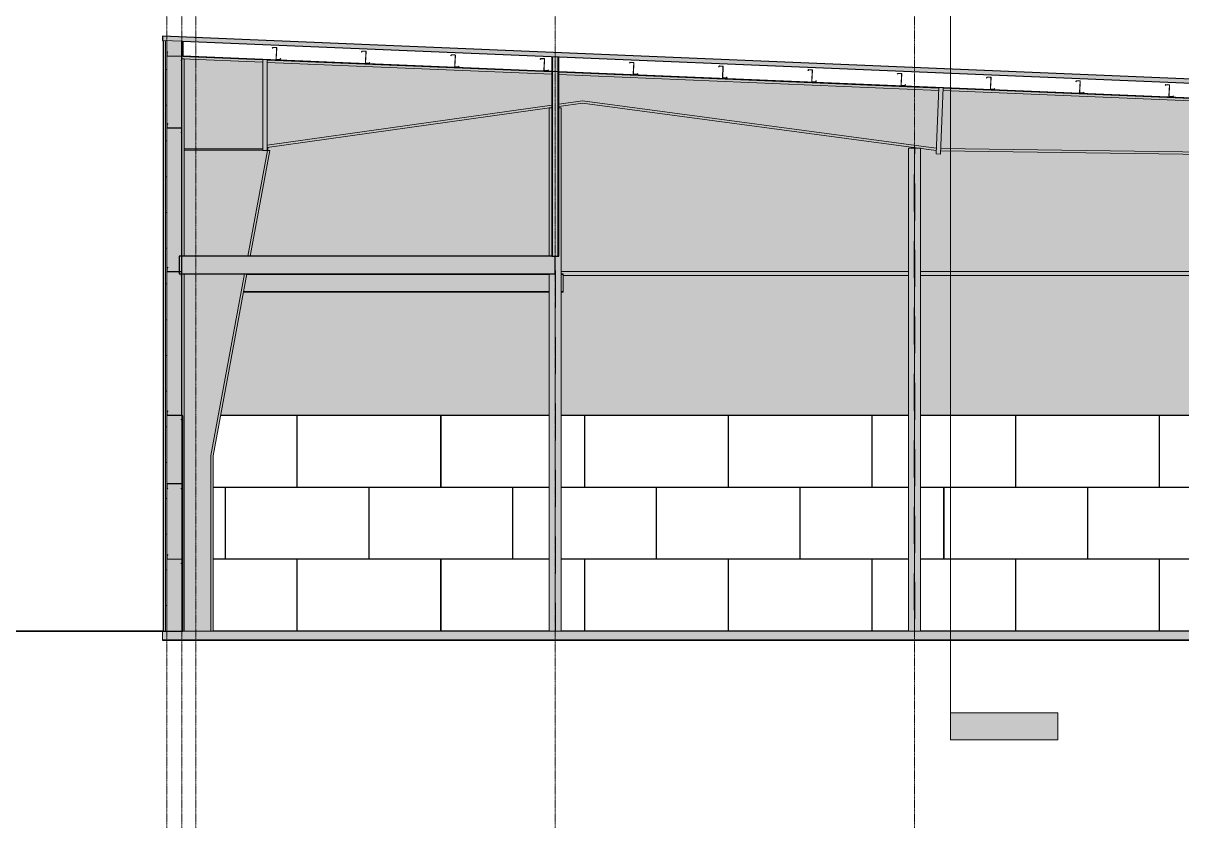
# Model space of a CAD drawing. Header units: inches. Extents: x -23034 to -8288, y -132 to 853.
# Drawn here: x -13632 to -12854, y -132 to 408 of the extents above; entities that cross this region are included whole.
import ezdxf

# ---------------------------------------------------------------- set-up
doc = ezdxf.new("R2010")
doc.units = ezdxf.units.IN
doc.header["$MEASUREMENT"] = 0
doc.linetypes.add('Grid Line 1_2_', pattern=[0.875, 0.5, -0.125, 0.125, -0.125])
doc.linetypes.add('Hidden 1_8_', pattern=[0.1875, 0.125, -0.0625])
for name, color, linetype, lineweight in [('A-CLNG', 13, 'Continuous', 9), ('A-FLOR', 192, 'Continuous', 9), ('A-ROOF', 132, 'Continuous', 9), ('A-WALL', 113, 'Continuous', 9), ('A-WALL-PATT', 111, 'Continuous', 25), ('C-BLDG-PADS', 91, 'Continuous', 9), ('C-TOPO', 7, 'Continuous', 9), ('G-ANNO-SYMB', 111, 'Continuous', 9), ('I-WALL', 2, 'Continuous', 9), ('L-SITE-WALL', 31, 'Continuous', 9), ('S-BEAM', 12, 'Continuous', 9), ('S-COLS', 52, 'Continuous', 9), ('S-GRID', 1, 'Continuous', 9)]:
    doc.layers.add(name, color=color, linetype=linetype, lineweight=lineweight)
pattern_1 = [(45, (22063.858, 65.275), (-19.007, 19.007), []), (45, (22063.858, 94.075), (-19.007, 19.007), [])]
pattern_2 = [(0, (22063.858, 65.275), (0, 24), []), (90, (22063.858, 65.275), (-24, 1e-15), [])]

# ---------------------------------------------------------------- blocks, each defined once
blk = doc.blocks.new('Girt_C - 10_D-1076073-Section 5')
at = {"layer": 'S-BEAM'}
h = blk.add_hatch(color=256, dxfattribs=at)
h.paths.add_polyline_path([(21124.88, 95.63), (21124.95, 95.71), (21124.41, 96.16), (21124.41, 98.98), (21124.3, 98.98), (21124.3, 96.11)], flags=0)
h.paths.add_polyline_path([(21133.73, 95.63), (21134.3, 96.11), (21134.3, 98.98), (21134.19, 98.98), (21134.19, 96.16), (21133.66, 95.71)], flags=0)
h.paths.add_polyline_path([(21124.49, 99.05), (21134.12, 99.05), (21134.12, 99.16), (21124.49, 99.16)], flags=0)
at = {"layer": 'S-BEAM', "lineweight": 15}
for p, q in [((21124.3, 98.98), (21124.3, 96.11)), ((21124.3, 96.11), (21124.88, 95.63)), ((21124.41, 96.16), (21124.41, 98.98)), ((21124.95, 95.71), (21124.41, 96.16)), ((21134.12, 99.16), (21124.49, 99.16)), ((21124.49, 99.05), (21134.12, 99.05)), ((21124.88, 95.63), (21124.95, 95.71)), ((21134.19, 96.16), (21133.66, 95.71)), ((21133.66, 95.71), (21133.73, 95.63)), ((21133.73, 95.63), (21134.3, 96.11)), ((21134.19, 98.98), (21134.19, 96.16)), ((21134.3, 96.11), (21134.3, 98.98))]:
    blk.add_line(p, q, dxfattribs=at)
for centre, radius, start, end in [((21124.49, 98.98), 0.187, 90, 180), ((21124.49, 98.98), 0.0782, 90, 176.95764), ((21134.12, 98.98), 0.188, 0, 90), ((21134.12, 98.98), 0.0782, 2.12272, 90)]:
    blk.add_arc(centre, radius, start, end, dxfattribs=at)
blk = doc.blocks.new('Girt_Z - 10_D-1057170-Section 5')
at = {"layer": 'S-BEAM'}
h = blk.add_hatch(dxfattribs=at)
h.set_pattern_fill('FP_17', color=256, style=0, pattern_type=2)
h.set_pattern_definition(pattern_1)
h.paths.add_polyline_path([(21133.73, 45.52), (21134.3, 46), (21134.3, 48.37), (21134.19, 48.37), (21134.19, 46.05), (21133.66, 45.6)], flags=0)
h.paths.add_polyline_path([(21134.12, 48.45), (21134.12, 48.55), (21124.49, 48.55), (21124.49, 48.45)], flags=0)
h.paths.add_polyline_path([(21124.41, 48.63), (21124.41, 50.95), (21124.95, 51.4), (21124.88, 51.48), (21124.3, 51), (21124.3, 48.63)], flags=0)
at = {"layer": 'S-BEAM', "lineweight": 15}
for p, q in [((21124.88, 51.48), (21124.3, 51)), ((21124.3, 51), (21124.3, 48.63)), ((21124.41, 50.95), (21124.95, 51.4)), ((21124.41, 48.63), (21124.41, 50.95)), ((21134.12, 48.55), (21124.49, 48.55)), ((21124.49, 48.45), (21134.12, 48.45)), ((21124.95, 51.4), (21124.88, 51.48)), ((21134.19, 48.37), (21134.19, 46.05)), ((21134.3, 46), (21134.3, 48.37)), ((21134.19, 46.05), (21133.66, 45.6)), ((21133.66, 45.6), (21133.73, 45.52)), ((21133.73, 45.52), (21134.3, 46))]:
    blk.add_line(p, q, dxfattribs=at)
for centre, radius, start, end in [((21124.49, 48.63), 0.188, 180, 270), ((21124.49, 48.63), 0.0782, 183.04236, 270), ((21134.12, 48.37), 0.188, 0, 90), ((21134.12, 48.37), 0.0782, 2.12272, 90)]:
    blk.add_arc(centre, radius, start, end, dxfattribs=at)
blk = doc.blocks.new('Girt_Z - 10_D-1076032-Section 5')
at = {"layer": 'S-BEAM'}
h = blk.add_hatch(dxfattribs=at)
h.set_pattern_fill('FP_17', color=256, style=0, pattern_type=2)
h.set_pattern_definition(pattern_1)
h.paths.add_polyline_path([(21133.73, 142.02), (21134.3, 142.5), (21134.3, 144.87), (21134.19, 144.87), (21134.19, 142.55), (21133.66, 142.1)], flags=0)
h.paths.add_polyline_path([(21124.49, 144.95), (21134.12, 144.95), (21134.12, 145.05), (21124.49, 145.05)], flags=0)
h.paths.add_polyline_path([(21124.41, 145.13), (21124.41, 147.45), (21124.95, 147.9), (21124.88, 147.98), (21124.3, 147.5), (21124.3, 145.13)], flags=0)
at = {"layer": 'S-BEAM', "lineweight": 15}
for p, q in [((21124.88, 147.98), (21124.3, 147.5)), ((21124.41, 147.45), (21124.95, 147.9)), ((21124.95, 147.9), (21124.88, 147.98)), ((21124.3, 147.5), (21124.3, 145.13)), ((21124.41, 145.13), (21124.41, 147.45)), ((21134.12, 145.05), (21124.49, 145.05)), ((21124.49, 144.95), (21134.12, 144.95)), ((21134.19, 142.55), (21133.66, 142.1)), ((21133.66, 142.1), (21133.73, 142.02)), ((21133.73, 142.02), (21134.3, 142.5)), ((21134.19, 144.87), (21134.19, 142.55)), ((21134.3, 142.5), (21134.3, 144.87))]:
    blk.add_line(p, q, dxfattribs=at)
for centre, radius, start, end in [((21124.49, 145.13), 0.188, 180, 270), ((21124.49, 145.13), 0.0782, 183.04236, 270), ((21134.12, 144.87), 0.188, 0, 90), ((21134.12, 144.87), 0.0782, 2.12272, 90)]:
    blk.add_arc(centre, radius, start, end, dxfattribs=at)
blk = doc.blocks.new('Girt_Z - 10_D-V96-Section 5')
at = {"layer": 'S-BEAM', "lineweight": 15}
for p, q in [((21124.88, 244.48), (21124.3, 244)), ((21124.3, 244), (21124.3, 241.63)), ((21124.41, 243.95), (21124.95, 244.4)), ((21124.41, 241.63), (21124.41, 243.95)), ((21134.12, 241.55), (21124.49, 241.55)), ((21124.49, 241.45), (21134.12, 241.45)), ((21124.95, 244.4), (21124.88, 244.48)), ((21134.19, 241.37), (21134.19, 239.05)), ((21134.3, 239), (21134.3, 241.37)), ((21134.19, 239.05), (21133.66, 238.6)), ((21133.66, 238.6), (21133.73, 238.52)), ((21133.73, 238.52), (21134.3, 239))]:
    blk.add_line(p, q, dxfattribs=at)
for centre, radius, start, end in [((21124.49, 241.63), 0.188, 180, 270), ((21124.49, 241.63), 0.0782, 183.04236, 270), ((21134.12, 241.37), 0.187, 360, 90), ((21134.12, 241.37), 0.0782, 2.12272, 90)]:
    blk.add_arc(centre, radius, start, end, dxfattribs=at)
blk = doc.blocks.new('Girt_Z - 10_D-V97-Section 5')
at = {"layer": 'S-BEAM'}
h = blk.add_hatch(dxfattribs=at)
h.set_pattern_fill('FP_17', color=256, style=0, pattern_type=2)
h.set_pattern_definition(pattern_1)
h.paths.add_polyline_path([(21133.73, 335.02), (21134.3, 335.5), (21134.3, 337.87), (21134.19, 337.87), (21134.19, 335.55), (21133.66, 335.1)], flags=0)
h.paths.add_polyline_path([(21124.49, 337.95), (21134.12, 337.95), (21134.12, 338.05), (21124.49, 338.05)], flags=0)
h.paths.add_polyline_path([(21124.41, 338.13), (21124.41, 340.45), (21124.95, 340.9), (21124.88, 340.98), (21124.3, 340.5), (21124.3, 338.13)], flags=0)
at = {"layer": 'S-BEAM', "lineweight": 15}
for p, q in [((21124.88, 340.98), (21124.3, 340.5)), ((21124.3, 340.5), (21124.3, 338.13)), ((21124.41, 340.45), (21124.95, 340.9)), ((21124.41, 338.13), (21124.41, 340.45)), ((21134.12, 338.05), (21124.49, 338.05)), ((21124.49, 337.95), (21134.12, 337.95)), ((21124.95, 340.9), (21124.88, 340.98)), ((21134.19, 335.55), (21133.66, 335.1)), ((21133.66, 335.1), (21133.73, 335.02)), ((21133.73, 335.02), (21134.3, 335.5)), ((21134.19, 337.87), (21134.19, 335.55)), ((21134.3, 335.5), (21134.3, 337.87))]:
    blk.add_line(p, q, dxfattribs=at)
for centre, radius, start, end in [((21124.49, 338.13), 0.188, 180, 270), ((21124.49, 338.13), 0.0782, 183.04236, 270), ((21134.12, 337.87), 0.187, 360, 90), ((21134.12, 337.87), 0.0782, 2.12272, 90)]:
    blk.add_arc(centre, radius, start, end, dxfattribs=at)
blk = doc.blocks.new('Girt_Z - 10_D-1074189-Section 5')
at = {"layer": 'S-BEAM'}
h = blk.add_hatch(dxfattribs=at)
h.set_pattern_fill('FP_17', color=256, style=0, pattern_type=2)
h.set_pattern_definition(pattern_1)
h.paths.add_polyline_path([(21133.73, 383.27), (21134.3, 383.75), (21134.3, 386.12), (21134.19, 386.12), (21134.19, 383.8), (21133.66, 383.35)], flags=0)
h.paths.add_polyline_path([(21124.49, 386.2), (21134.12, 386.2), (21134.12, 386.3), (21124.49, 386.3)], flags=0)
h.paths.add_polyline_path([(21124.41, 386.38), (21124.41, 388.7), (21124.95, 389.15), (21124.88, 389.23), (21124.3, 388.75), (21124.3, 386.38)], flags=0)
at = {"layer": 'S-BEAM', "lineweight": 15}
for p, q in [((21124.88, 389.23), (21124.3, 388.75)), ((21124.41, 388.7), (21124.95, 389.15)), ((21124.95, 389.15), (21124.88, 389.23)), ((21124.3, 388.75), (21124.3, 386.38)), ((21124.41, 386.38), (21124.41, 388.7)), ((21134.12, 386.3), (21124.49, 386.3)), ((21124.49, 386.2), (21134.12, 386.2)), ((21134.19, 383.8), (21133.66, 383.35)), ((21133.66, 383.35), (21133.73, 383.27)), ((21133.73, 383.27), (21134.3, 383.75)), ((21134.19, 386.12), (21134.19, 383.8)), ((21134.3, 383.75), (21134.3, 386.12))]:
    blk.add_line(p, q, dxfattribs=at)
for centre, radius, start, end in [((21124.49, 386.38), 0.188, 180, 270), ((21124.49, 386.38), 0.0782, 183.04236, 270), ((21134.12, 386.12), 0.188, 0, 90), ((21134.12, 386.12), 0.0782, 2.12272, 90)]:
    blk.add_arc(centre, radius, start, end, dxfattribs=at)
blk = doc.blocks.new('Girt_Z - 10_D-V104-Section 5')
at = {"layer": 'S-BEAM'}
for p, q in [((21381.05, 145.05), (21160.34, 145.05)), ((21622.3, 145.05), (21389.05, 145.05)), ((21863.55, 145.05), (21630.3, 145.05))]:
    blk.add_line(p, q, dxfattribs=at)
blk = doc.blocks.new('Girt_Z - 10_D-1078092-Section 5')
at = {"layer": 'S-BEAM'}
h = blk.add_hatch(color=256, dxfattribs=at)
h.paths.add_polyline_path([(21871.88, 239), (22104.8, 239), (22104.8, 241.37), (21871.55, 241.37), (21871.55, 239)], flags=0)
h.paths.add_polyline_path([(22360.13, 239), (22364.05, 239), (22364.05, 241.37), (22359.66, 241.37), (22359.72, 239)], flags=0)
h.paths.add_polyline_path([(21390.44, 239), (21622.3, 239), (21622.3, 241.37), (21389.05, 241.37), (21389.05, 240), (21390.44, 240), (21390.44, 239.11)], flags=0)
h.paths.add_polyline_path([(21630.3, 239), (21863.55, 239), (21863.55, 241.37), (21630.3, 241.37)], flags=0)
h.paths.add_polyline_path([(22314.52, 239), (22314.05, 241.37), (22112.8, 241.37), (22112.8, 239), (22305.77, 239)], flags=0)
for p, q in [((21622.3, 241.55), (21389.05, 241.55)), ((21863.55, 241.55), (21630.3, 241.55)), ((21390.44, 239), (21622.3, 239)), ((21630.3, 239), (21863.55, 239))]:
    blk.add_line(p, q, dxfattribs=at)
blk = doc.blocks.new('W-Wide Flange-Column - B1-C-1075721-Section 5')
at = {"layer": 'S-COLS', "linetype": 'Hidden 1_8_'}
for p, q in [((21385.21, 252), (21385.21, 0)), ((21384.9, 0), (21384.9, 240))]:
    blk.add_line(p, q, dxfattribs=at)
blk = doc.blocks.new('W-Wide Flange-Column - B1-C-1075722-Section 5')
at = {"layer": 'S-COLS', "linetype": 'Hidden 1_8_'}
for p, q in [((21626.15, 0), (21626.15, 324.38)), ((21626.46, 324.38), (21626.46, 0))]:
    blk.add_line(p, q, dxfattribs=at)
blk = doc.blocks.new('Girt_Z - 8_D-943826-Section 5')
at = {"layer": 'S-BEAM', "lineweight": 15}
for p, q in [((21195.51, 392.19), (21195, 391.63)), ((21195, 391.63), (21195.08, 391.56)), ((21195.08, 391.56), (21195.55, 392.08)), ((21197.87, 392.09), (21195.51, 392.19)), ((21195.55, 392.08), (21197.87, 391.98)), ((21197.94, 391.9), (21197.62, 384.28)), ((21197.73, 384.28), (21198.05, 391.89)), ((21200.12, 384.1), (21197.8, 384.19)), ((21197.8, 384.09), (21200.17, 383.99)), ((21200.59, 384.61), (21200.12, 384.1)), ((21200.17, 383.99), (21200.67, 384.54)), ((21200.67, 384.54), (21200.59, 384.61))]:
    blk.add_line(p, q, dxfattribs=at)
for centre, radius, start, end in [((21197.86, 391.9), 0.187, 357.61406, 87.61406), ((21197.86, 391.9), 0.0782, 357.61406, 85.49134), ((21197.81, 384.27), 0.188, 177.61406, 267.61406), ((21197.81, 384.27), 0.0782, 177.61406, 264.57169)]:
    blk.add_arc(centre, radius, start, end, dxfattribs=at)
blk = doc.blocks.new('Girt_Z - 8_D-V105-Section 5')
at = {"layer": 'S-BEAM'}
h = blk.add_hatch(dxfattribs=at)
h.set_pattern_fill('FP_17', color=256, style=0, pattern_type=2)
h.set_pattern_definition(pattern_1)
h.paths.add_polyline_path([(21260.12, 381.49), (21260.62, 382.04), (21260.54, 382.12), (21260.07, 381.6), (21257.75, 381.7), (21257.75, 381.59)], flags=0)
h.paths.add_polyline_path([(21257.68, 381.78), (21258, 389.4), (21257.89, 389.4), (21257.57, 381.78)], flags=0)
h.paths.add_polyline_path([(21255.03, 389.06), (21255.5, 389.58), (21257.82, 389.48), (21257.82, 389.59), (21255.45, 389.69), (21254.95, 389.14)], flags=0)
at = {"layer": 'S-BEAM', "lineweight": 15}
for p, q in [((21255.45, 389.69), (21254.95, 389.14)), ((21254.95, 389.14), (21255.03, 389.06)), ((21255.03, 389.06), (21255.5, 389.58)), ((21257.82, 389.59), (21255.45, 389.69)), ((21255.5, 389.58), (21257.82, 389.48)), ((21257.89, 389.4), (21257.57, 381.78)), ((21257.68, 381.78), (21258, 389.4)), ((21260.07, 381.6), (21257.75, 381.7)), ((21257.75, 381.59), (21260.12, 381.49)), ((21260.54, 382.12), (21260.07, 381.6)), ((21260.12, 381.49), (21260.62, 382.04)), ((21260.62, 382.04), (21260.54, 382.12))]:
    blk.add_line(p, q, dxfattribs=at)
for centre, radius, start, end in [((21257.81, 389.4), 0.187, 357.61406, 87.61406), ((21257.81, 389.4), 0.0782, 357.61406, 85.49134), ((21257.76, 381.77), 0.188, 177.61406, 267.61406), ((21257.76, 381.77), 0.0782, 177.61406, 264.57169)]:
    blk.add_arc(centre, radius, start, end, dxfattribs=at)
blk = doc.blocks.new('Girt_Z - 8_D-V106-Section 5')
at = {"layer": 'S-BEAM'}
h = blk.add_hatch(dxfattribs=at)
h.set_pattern_fill('FP_17', color=256, style=0, pattern_type=2)
h.set_pattern_definition(pattern_1)
h.paths.add_polyline_path([(21320.07, 378.99), (21320.57, 379.55), (21320.49, 379.62), (21320.02, 379.1), (21317.7, 379.2), (21317.7, 379.09)], flags=0)
h.paths.add_polyline_path([(21317.63, 379.28), (21317.95, 386.9), (21317.84, 386.9), (21317.52, 379.28)], flags=0)
h.paths.add_polyline_path([(21314.98, 386.56), (21315.45, 387.08), (21317.77, 386.98), (21317.77, 387.09), (21315.4, 387.19), (21314.9, 386.64)], flags=0)
at = {"layer": 'S-BEAM', "lineweight": 15}
for p, q in [((21315.4, 387.19), (21314.9, 386.64)), ((21314.9, 386.64), (21314.98, 386.56)), ((21314.98, 386.56), (21315.45, 387.08)), ((21317.77, 387.09), (21315.4, 387.19)), ((21315.45, 387.08), (21317.77, 386.98)), ((21317.84, 386.9), (21317.52, 379.28)), ((21317.63, 379.28), (21317.95, 386.9)), ((21320.02, 379.1), (21317.7, 379.2)), ((21317.7, 379.09), (21320.07, 378.99)), ((21320.49, 379.62), (21320.02, 379.1)), ((21320.07, 378.99), (21320.57, 379.55)), ((21320.57, 379.55), (21320.49, 379.62))]:
    blk.add_line(p, q, dxfattribs=at)
for centre, radius, start, end in [((21317.76, 386.91), 0.187, 357.61406, 87.61406), ((21317.76, 386.91), 0.0782, 357.61406, 85.49134), ((21317.71, 379.28), 0.188, 177.61406, 267.61406), ((21317.71, 379.28), 0.0782, 177.61406, 264.57169)]:
    blk.add_arc(centre, radius, start, end, dxfattribs=at)
blk = doc.blocks.new('Girt_Z - 8_D-V107-Section 5')
at = {"layer": 'S-BEAM', "lineweight": 15}
for p, q in [((21375.35, 384.69), (21374.85, 384.14)), ((21374.85, 384.14), (21374.93, 384.07)), ((21374.93, 384.07), (21375.4, 384.58)), ((21377.72, 384.6), (21375.35, 384.69)), ((21375.4, 384.58), (21377.71, 384.49)), ((21377.79, 384.41), (21377.47, 376.79)), ((21377.58, 376.78), (21377.9, 384.4)), ((21379.97, 376.6), (21377.65, 376.7)), ((21377.65, 376.59), (21380.01, 376.49)), ((21380.44, 377.12), (21379.97, 376.6)), ((21380.01, 376.49), (21380.52, 377.05)), ((21380.52, 377.05), (21380.44, 377.12))]:
    blk.add_line(p, q, dxfattribs=at)
for centre, radius, start, end in [((21377.71, 384.41), 0.0782, 357.61406, 85.49134), ((21377.71, 384.41), 0.187, 357.61406, 87.61406), ((21377.66, 376.78), 0.188, 177.61406, 267.61406), ((21377.66, 376.78), 0.0782, 177.61406, 264.57169)]:
    blk.add_arc(centre, radius, start, end, dxfattribs=at)
blk = doc.blocks.new('Girt_Z - 8_D-V108-Section 5')
at = {"layer": 'S-BEAM'}
h = blk.add_hatch(dxfattribs=at)
h.set_pattern_fill('FP_17', color=256, style=0, pattern_type=2)
h.set_pattern_definition(pattern_1)
h.paths.add_polyline_path([(21439.96, 374), (21440.47, 374.55), (21440.39, 374.62), (21439.91, 374.11), (21437.6, 374.2), (21437.6, 374.09)], flags=0)
h.paths.add_polyline_path([(21437.53, 374.28), (21437.84, 381.9), (21437.73, 381.91), (21437.42, 374.29)], flags=0)
h.paths.add_polyline_path([(21434.87, 381.57), (21435.35, 382.09), (21437.66, 381.99), (21437.66, 382.1), (21435.3, 382.2), (21434.79, 381.64)], flags=0)
at = {"layer": 'S-BEAM', "lineweight": 15}
for p, q in [((21435.3, 382.2), (21434.79, 381.64)), ((21434.79, 381.64), (21434.87, 381.57)), ((21434.87, 381.57), (21435.35, 382.09)), ((21437.66, 382.1), (21435.3, 382.2)), ((21435.35, 382.09), (21437.66, 381.99)), ((21437.73, 381.91), (21437.42, 374.29)), ((21437.53, 374.28), (21437.84, 381.9)), ((21439.91, 374.11), (21437.6, 374.2)), ((21437.6, 374.09), (21439.96, 374)), ((21440.39, 374.62), (21439.91, 374.11)), ((21439.96, 374), (21440.47, 374.55)), ((21440.47, 374.55), (21440.39, 374.62))]:
    blk.add_line(p, q, dxfattribs=at)
for centre, radius, start, end in [((21437.66, 381.91), 0.187, 357.61406, 87.61406), ((21437.66, 381.91), 0.0782, 357.61406, 85.49134), ((21437.6, 374.28), 0.188, 177.61406, 267.61406), ((21437.6, 374.28), 0.0782, 177.61406, 264.57169)]:
    blk.add_arc(centre, radius, start, end, dxfattribs=at)
blk = doc.blocks.new('Girt_Z - 8_D-V109-Section 5')
at = {"layer": 'S-BEAM'}
h = blk.add_hatch(dxfattribs=at)
h.set_pattern_fill('FP_17', color=256, style=0, pattern_type=2)
h.set_pattern_definition(pattern_1)
h.paths.add_polyline_path([(21499.91, 371.5), (21500.41, 372.05), (21500.33, 372.13), (21499.86, 371.61), (21497.54, 371.71), (21497.54, 371.6)], flags=0)
h.paths.add_polyline_path([(21497.47, 371.79), (21497.79, 379.41), (21497.68, 379.41), (21497.36, 371.79)], flags=0)
h.paths.add_polyline_path([(21494.82, 379.07), (21495.29, 379.59), (21497.61, 379.49), (21497.61, 379.6), (21495.25, 379.7), (21494.74, 379.14)], flags=0)
at = {"layer": 'S-BEAM', "lineweight": 15}
for p, q in [((21495.25, 379.7), (21494.74, 379.14)), ((21494.74, 379.14), (21494.82, 379.07)), ((21494.82, 379.07), (21495.29, 379.59)), ((21497.61, 379.6), (21495.25, 379.7)), ((21495.29, 379.59), (21497.61, 379.49)), ((21497.68, 379.41), (21497.36, 371.79)), ((21497.47, 371.79), (21497.79, 379.41)), ((21499.86, 371.61), (21497.54, 371.71)), ((21497.54, 371.6), (21499.91, 371.5)), ((21500.33, 372.13), (21499.86, 371.61)), ((21499.91, 371.5), (21500.41, 372.05)), ((21500.41, 372.05), (21500.33, 372.13))]:
    blk.add_line(p, q, dxfattribs=at)
for centre, radius, start, end in [((21497.6, 379.41), 0.187, 357.61406, 87.61406), ((21497.6, 379.41), 0.0782, 357.61406, 85.49134), ((21497.55, 371.78), 0.188, 177.61406, 267.61406), ((21497.55, 371.78), 0.0782, 177.61406, 264.57169)]:
    blk.add_arc(centre, radius, start, end, dxfattribs=at)
blk = doc.blocks.new('Girt_Z - 8_D-V110-Section 5')
at = {"layer": 'S-BEAM', "lineweight": 15}
for p, q in [((21555.19, 377.2), (21554.69, 376.65)), ((21554.69, 376.65), (21554.77, 376.57)), ((21554.77, 376.57), (21555.24, 377.09)), ((21557.56, 377.1), (21555.19, 377.2)), ((21555.24, 377.09), (21557.56, 376.99)), ((21557.63, 376.91), (21557.31, 369.29)), ((21557.42, 369.29), (21557.74, 376.91)), ((21559.81, 369.11), (21557.49, 369.21)), ((21557.49, 369.1), (21559.86, 369)), ((21560.28, 369.63), (21559.81, 369.11)), ((21559.86, 369), (21560.36, 369.55)), ((21560.36, 369.55), (21560.28, 369.63))]:
    blk.add_line(p, q, dxfattribs=at)
for centre, radius, start, end in [((21557.55, 376.92), 0.187, 357.61406, 87.61406), ((21557.55, 376.92), 0.0782, 357.61406, 85.49134), ((21557.5, 369.29), 0.188, 177.61406, 267.61406), ((21557.5, 369.29), 0.0782, 177.61406, 264.57169)]:
    blk.add_arc(centre, radius, start, end, dxfattribs=at)
blk = doc.blocks.new('Girt_Z - 8_D-V111-Section 5')
at = {"layer": 'S-BEAM'}
h = blk.add_hatch(dxfattribs=at)
h.set_pattern_fill('FP_17', color=256, style=0, pattern_type=2)
h.set_pattern_definition(pattern_1)
h.paths.add_polyline_path([(21619.81, 366.5), (21620.31, 367.06), (21620.23, 367.13), (21619.76, 366.61), (21617.44, 366.71), (21617.44, 366.6)], flags=0)
h.paths.add_polyline_path([(21617.37, 366.79), (21617.69, 374.41), (21617.58, 374.41), (21617.26, 366.8)], flags=0)
h.paths.add_polyline_path([(21614.72, 374.08), (21615.19, 374.59), (21617.51, 374.5), (21617.51, 374.6), (21615.14, 374.7), (21614.64, 374.15)], flags=0)
at = {"layer": 'S-BEAM', "lineweight": 15}
for p, q in [((21615.14, 374.7), (21614.64, 374.15)), ((21614.64, 374.15), (21614.72, 374.08)), ((21614.72, 374.08), (21615.19, 374.59)), ((21617.51, 374.6), (21615.14, 374.7)), ((21615.19, 374.59), (21617.51, 374.5)), ((21617.58, 374.41), (21617.26, 366.8)), ((21617.37, 366.79), (21617.69, 374.41)), ((21619.76, 366.61), (21617.44, 366.71)), ((21617.44, 366.6), (21619.81, 366.5)), ((21620.23, 367.13), (21619.76, 366.61)), ((21619.81, 366.5), (21620.31, 367.06)), ((21620.31, 367.06), (21620.23, 367.13))]:
    blk.add_line(p, q, dxfattribs=at)
for centre, radius, start, end in [((21617.5, 374.42), 0.187, 357.61406, 87.61406), ((21617.5, 374.42), 0.0782, 357.61406, 85.49134), ((21617.45, 366.79), 0.188, 177.61406, 267.61406), ((21617.45, 366.79), 0.0782, 177.61406, 264.57169)]:
    blk.add_arc(centre, radius, start, end, dxfattribs=at)
blk = doc.blocks.new('Girt_Z - 8_D-V112-Section 5')
at = {"layer": 'S-BEAM'}
h = blk.add_hatch(dxfattribs=at)
h.set_pattern_fill('FP_17', color=256, style=0, pattern_type=2)
h.set_pattern_definition(pattern_1)
h.paths.add_polyline_path([(21679.75, 364), (21680.26, 364.56), (21680.18, 364.63), (21679.71, 364.12), (21677.39, 364.21), (21677.39, 364.1)], flags=0)
h.paths.add_polyline_path([(21677.32, 364.29), (21677.64, 371.91), (21677.53, 371.92), (21677.21, 364.3)], flags=0)
h.paths.add_polyline_path([(21674.67, 371.58), (21675.14, 372.09), (21677.45, 372), (21677.46, 372.11), (21675.09, 372.21), (21674.59, 371.65)], flags=0)
at = {"layer": 'S-BEAM', "lineweight": 15}
for p, q in [((21675.09, 372.21), (21674.59, 371.65)), ((21674.59, 371.65), (21674.67, 371.58)), ((21674.67, 371.58), (21675.14, 372.09)), ((21677.46, 372.11), (21675.09, 372.21)), ((21675.14, 372.09), (21677.45, 372)), ((21677.53, 371.92), (21677.21, 364.3)), ((21677.32, 364.29), (21677.64, 371.91)), ((21679.71, 364.12), (21677.39, 364.21)), ((21677.39, 364.1), (21679.75, 364)), ((21680.18, 364.63), (21679.71, 364.12)), ((21679.75, 364), (21680.26, 364.56)), ((21680.26, 364.56), (21680.18, 364.63))]:
    blk.add_line(p, q, dxfattribs=at)
for centre, radius, start, end in [((21677.45, 371.92), 0.0782, 357.61406, 85.49134), ((21677.45, 371.92), 0.187, 357.61406, 87.61406), ((21677.4, 364.29), 0.188, 177.61406, 267.61406), ((21677.4, 364.29), 0.0782, 177.61406, 264.57169)]:
    blk.add_arc(centre, radius, start, end, dxfattribs=at)
blk = doc.blocks.new('Girt_Z - 8_D-V113-Section 5')
at = {"layer": 'S-BEAM', "lineweight": 15}
for p, q in [((21735.04, 369.71), (21734.53, 369.15)), ((21734.53, 369.15), (21734.61, 369.08)), ((21734.61, 369.08), (21735.09, 369.6)), ((21737.4, 369.61), (21735.04, 369.71)), ((21735.09, 369.6), (21737.4, 369.5)), ((21737.47, 369.42), (21737.16, 361.8)), ((21737.27, 361.8), (21737.58, 369.41)), ((21739.65, 361.62), (21737.34, 361.71)), ((21737.34, 361.6), (21739.7, 361.51)), ((21740.13, 362.13), (21739.65, 361.62)), ((21739.7, 361.51), (21740.21, 362.06)), ((21740.21, 362.06), (21740.13, 362.13))]:
    blk.add_line(p, q, dxfattribs=at)
for centre, radius, start, end in [((21737.4, 369.42), 0.187, 357.61406, 87.61406), ((21737.4, 369.42), 0.0782, 357.61406, 85.49134), ((21737.34, 361.79), 0.188, 177.61406, 267.61406), ((21737.34, 361.79), 0.0782, 177.61406, 264.57169)]:
    blk.add_arc(centre, radius, start, end, dxfattribs=at)
blk = doc.blocks.new('Girt_Z - 8_D-V114-Section 5')
at = {"layer": 'S-BEAM'}
h = blk.add_hatch(dxfattribs=at)
h.set_pattern_fill('FP_17', color=256, style=0, pattern_type=2)
h.set_pattern_definition(pattern_1)
h.paths.add_polyline_path([(21799.65, 359.01), (21800.15, 359.56), (21800.07, 359.64), (21799.6, 359.12), (21797.28, 359.22), (21797.28, 359.11)], flags=0)
h.paths.add_polyline_path([(21797.21, 359.3), (21797.53, 366.92), (21797.42, 366.92), (21797.1, 359.3)], flags=0)
h.paths.add_polyline_path([(21794.56, 366.58), (21795.03, 367.1), (21797.35, 367), (21797.35, 367.11), (21794.99, 367.21), (21794.48, 366.66)], flags=0)
at = {"layer": 'S-BEAM', "lineweight": 15}
for p, q in [((21794.99, 367.21), (21794.48, 366.66)), ((21794.48, 366.66), (21794.56, 366.58)), ((21794.56, 366.58), (21795.03, 367.1)), ((21797.35, 367.11), (21794.99, 367.21)), ((21795.03, 367.1), (21797.35, 367)), ((21797.42, 366.92), (21797.1, 359.3)), ((21797.21, 359.3), (21797.53, 366.92)), ((21799.6, 359.12), (21797.28, 359.22)), ((21797.28, 359.11), (21799.65, 359.01)), ((21800.07, 359.64), (21799.6, 359.12)), ((21799.65, 359.01), (21800.15, 359.56)), ((21800.15, 359.56), (21800.07, 359.64))]:
    blk.add_line(p, q, dxfattribs=at)
for centre, radius, start, end in [((21797.34, 366.92), 0.187, 357.61406, 87.61406), ((21797.34, 366.92), 0.0782, 357.61406, 85.49134), ((21797.29, 359.29), 0.188, 177.61406, 267.61406), ((21797.29, 359.29), 0.0782, 177.61406, 264.57169)]:
    blk.add_arc(centre, radius, start, end, dxfattribs=at)
blk = doc.blocks.new('W-Wide Flange - W12X26-1073844-Section 5')
at = {"layer": 'S-BEAM'}
h = blk.add_hatch(color=256, dxfattribs=at)
h.paths.add_polyline_path([(21329.61, 228.84), (21381.05, 228.84), (21381.05, 238.94), (21177.74, 238.94), (21175.87, 228.84), (21252.14, 228.84)], flags=0)
h.paths.add_polyline_path([(21390.44, 228.84), (21390.44, 238.94), (21389.05, 238.94), (21389.05, 228.84)], flags=0)
h = blk.add_hatch(color=256, dxfattribs=at)
h.paths.add_polyline_path([(21193.29, 238.94), (21381.05, 238.94), (21381.05, 239.62), (21177.86, 239.59), (21177.74, 238.94), (21192.47, 238.94)], flags=0)
h.paths.add_polyline_path([(21390.44, 238.94), (21390.44, 239.62), (21389.05, 239.6), (21389.05, 238.94)], flags=0)
h = blk.add_hatch(color=256, dxfattribs=at)
h.paths.add_polyline_path([(21193.29, 239.62), (21381.05, 239.62), (21381.05, 240), (21177.94, 240), (21177.87, 239.62), (21192.47, 239.62)], flags=0)
h.paths.add_polyline_path([(21390.44, 239.62), (21390.44, 240), (21389.05, 240), (21389.05, 239.62)], flags=0)
h = blk.add_hatch(color=256, dxfattribs=at)
h.paths.add_polyline_path([(21193.29, 227.78), (21381.05, 227.78), (21381.05, 228.16), (21175.74, 228.16), (21175.67, 227.78), (21192.47, 227.78)], flags=0)
h.paths.add_polyline_path([(21390.44, 227.78), (21390.44, 228.16), (21389.05, 228.16), (21389.05, 227.78)], flags=0)
h = blk.add_hatch(color=256, dxfattribs=at)
h.paths.add_polyline_path([(21378.03, 228.16), (21381.05, 228.19), (21381.05, 228.84), (21175.87, 228.82), (21175.74, 228.16), (21368.34, 228.16)], flags=0)
h.paths.add_polyline_path([(21390.44, 228.16), (21390.44, 228.84), (21389.05, 228.84), (21389.05, 228.16)], flags=0)
for p, q in [((21177.87, 239.62), (21381.05, 239.62)), ((21389.05, 240), (21390.44, 240)), ((21389.05, 239.62), (21390.44, 239.62)), ((21390.44, 240), (21390.44, 239.62)), ((21390.44, 239.62), (21390.44, 238.94)), ((21390.44, 238.94), (21390.44, 228.84)), ((21175.67, 227.78), (21381.05, 227.78)), ((21175.74, 228.16), (21381.05, 228.16)), ((21389.05, 228.16), (21390.44, 228.16)), ((21389.05, 227.78), (21390.44, 227.78)), ((21390.44, 228.84), (21390.44, 228.16)), ((21390.44, 228.16), (21390.44, 227.78))]:
    blk.add_line(p, q, dxfattribs=at)
blk = doc.blocks.new('columns and girder2 - one-1075720-Section 5')
at = {"layer": 'S-BEAM'}
h = blk.add_hatch(color=256, dxfattribs=at)
h.paths.add_polyline_path([(22304.55, 293.43), (22304.55, 294.96), (22123.34, 327.26), (22009.23, 319.15), (22009.16, 317.66), (22123.26, 325.75), (22259.22, 301.51)], flags=0)
h.paths.add_polyline_path([(22006.16, 317.59), (22006.22, 319.08), (21643.89, 324.25), (21643.83, 322.76), (22006.07, 317.59)], flags=0)
h.paths.add_polyline_path([(21640.83, 322.97), (21640.89, 324.48), (21403.33, 356.25), (21387.43, 354.02), (21387.43, 352.5), (21403.33, 354.74), (21640.73, 322.98)], flags=0)
h.paths.add_polyline_path([(21191.62, 324.99), (21382.68, 351.84), (21382.68, 353.35), (21191.62, 326.5)], flags=0)
h.paths.add_polyline_path([(22359.55, 333.43), (22359.55, 334.93), (22307.55, 337.03), (22307.55, 335.6), (22350.98, 333.83), (22353.42, 333.83), (22353.42, 333.68), (22358.8, 333.46)], flags=0)
h.paths.add_polyline_path([(22304.55, 335.72), (22304.55, 337.22), (22010.49, 349.47), (22010.43, 347.98), (22259.22, 337.61)], flags=0)
h.paths.add_polyline_path([(22007.43, 348.1), (22007.49, 349.6), (21645.57, 364.68), (21645.51, 363.18), (22006.07, 348.16)], flags=0)
h.paths.add_polyline_path([(21642.51, 363.31), (21642.57, 364.8), (21387.43, 375.44), (21387.43, 373.93), (21640.73, 363.38)], flags=0)
h.paths.add_polyline_path([(21382.68, 374.13), (21382.68, 375.63), (21191.62, 383.59), (21191.62, 382.09), (21368.34, 374.73)], flags=0)
h.paths.add_polyline_path([(21188.62, 382.22), (21188.62, 383.72), (21134.3, 385.98), (21134.3, 384.48), (21174.67, 382.8)], flags=0)
h = blk.add_hatch(color=256, dxfattribs=at)
h.paths.add_polyline_path([(22340.05, 0), (22340.05, 118), (22305.77, 290.85), (22304.24, 290.85), (22338.55, 117.85), (22338.55, 0), (22339.97, 0)], flags=0)
h.paths.add_polyline_path([(21135.05, 0), (21135.8, 0), (21135.8, 240), (21134.3, 240), (21134.3, 144.75), (21135.05, 144.75), (21135.05, 95.1)], flags=0)
h.paths.add_polyline_path([(22358.05, 0), (22359.55, 0), (22359.55, 145), (22358.8, 145), (22358.8, 193), (22359.55, 193), (22359.55, 333.41), (22358.05, 333.39), (22358.05, 20.08)], flags=0)
h.paths.add_polyline_path([(21155.3, 0), (21155.3, 117.86), (21177.94, 240), (21176.41, 240), (21153.8, 118), (21153.89, 0)], flags=0)
h.paths.add_polyline_path([(21180.16, 252), (21193.29, 322.85), (21191.77, 322.85), (21178.64, 252), (21179.16, 252)], flags=0)
h.paths.add_polyline_path([(21135.05, 252), (21135.8, 252), (21135.8, 384.44), (21134.3, 384.5), (21134.3, 252)], flags=0)
h = blk.add_hatch(color=256, dxfattribs=at)
h.paths.add_polyline_path([(22358.05, -6.01), (22358.05, -6), (22357.91, -6.01)], flags=0)
h.paths.add_polyline_path([(22357.04, 0), (22358.05, 0), (22358.05, 284.6), (22307.55, 284.6), (22307.55, 285.6), (22358.05, 285.6), (22358.05, 333.49), (22353.42, 333.6), (22353.42, 333.45), (22350.85, 333.39), (22350.49, 333.25), (22350.29, 332.76), (22350.29, 322.67), (22350.49, 322.19), (22350.98, 321.99), (22353.42, 321.99), (22353.42, 321.61), (22346.93, 321.61), (22346.93, 321.99), (22349.38, 321.99), (22349.86, 322.19), (22350.06, 322.67), (22350.06, 332.76), (22349.8, 333.27), (22349.38, 333.45), (22346.93, 333.47), (22346.93, 333.83), (22349.38, 333.85), (22307.55, 335.6), (22307.55, 290.85), (22305.77, 290.85), (22340.05, 117.85), (22340.05, 0)], flags=0)
h.paths.add_polyline_path([(21135.8, 0), (21153.8, 0), (21153.8, 118), (21176.41, 240), (21135.8, 240), (21135.8, 95.1)], flags=0)
h.paths.add_polyline_path([(21135.8, 252), (21178.64, 252), (21192.18, 325.06), (21191.62, 324.99), (21191.62, 322.85), (21188.62, 322.85), (21188.62, 323.1), (21135.8, 323.1)], flags=0)
h.paths.add_polyline_path([(22304.55, 294.96), (22304.55, 335.72), (22010.43, 347.98), (22009.23, 319.17), (22123.34, 327.26), (22259.22, 303.04)], flags=0)
h.paths.add_polyline_path([(22006.22, 319.08), (22007.43, 348.1), (21645.51, 363.18), (21643.89, 324.26), (22006.07, 319.09)], flags=0)
h.paths.add_polyline_path([(21188.62, 324.1), (21188.62, 382.22), (21135.8, 384.42), (21135.8, 324.1), (21174.67, 324.1)], flags=0)
h.paths.add_polyline_path([(21640.89, 324.48), (21642.51, 363.31), (21387.43, 373.93), (21387.43, 354.02), (21403.33, 356.25), (21640.73, 324.5)], flags=0)
h.paths.add_polyline_path([(21191.62, 326.5), (21382.68, 353.35), (21382.68, 374.13), (21191.62, 382.09), (21191.62, 327.48)], flags=0)
h = blk.add_hatch(color=256, dxfattribs=at)
h.paths.add_polyline_path([(22307.55, 290.85), (22307.55, 337.59), (22304.55, 337.72), (22304.55, 290.85)], flags=0)
h.paths.add_polyline_path([(22009.06, 315.25), (22010.51, 349.97), (22007.51, 350.1), (22006.07, 315.38)], flags=0)
h.paths.add_polyline_path([(21643.73, 320.47), (21645.59, 365.18), (21642.6, 365.3), (21640.73, 320.59)], flags=0)
h.paths.add_polyline_path([(21188.62, 322.85), (21191.62, 322.85), (21191.62, 384.09), (21188.62, 384.22), (21188.62, 335.46)], flags=0)
h = blk.add_hatch(color=256, dxfattribs=at)
h.paths.add_polyline_path([(22336.69, 284.6), (22358.05, 284.6), (22358.05, 285.6), (22307.55, 285.6), (22307.55, 284.6)], flags=0)
h.paths.add_polyline_path([(21174.67, 323.1), (21188.62, 323.1), (21188.62, 324.1), (21135.8, 324.1), (21135.8, 323.1)], flags=0)
for p, q in [((21188.62, 383.72), (21134.3, 385.98)), ((21135.8, 384.44), (21134.3, 384.5)), ((21134.3, 384.48), (21188.62, 382.22)), ((21135.8, 252), (21135.8, 384.44)), ((21188.62, 384.22), (21188.62, 322.85)), ((21191.62, 322.85), (21191.62, 384.09)), ((21382.68, 375.63), (21191.62, 383.59)), ((21191.62, 382.09), (21382.68, 374.13)), ((21642.57, 364.8), (21387.43, 375.44)), ((21387.43, 373.93), (21642.51, 363.31)), ((21642.6, 365.3), (21640.73, 320.59)), ((21643.73, 320.47), (21645.59, 365.18)), ((21645.51, 363.18), (22007.43, 348.1)), ((22007.49, 349.6), (21645.57, 364.68)), ((21382.68, 353.35), (21191.62, 326.5)), ((21191.62, 324.99), (21382.68, 351.84)), ((21403.33, 356.25), (21387.43, 354.02)), ((21387.43, 352.5), (21403.33, 354.74)), ((21640.89, 324.48), (21403.33, 356.25)), ((21403.33, 354.74), (21640.83, 322.97)), ((21188.62, 324.1), (21135.8, 324.1)), ((21135.8, 323.1), (21188.62, 323.1)), ((21191.77, 322.85), (21178.64, 252)), ((21180.16, 252), (21193.29, 322.85)), ((21188.62, 322.85), (21191.62, 322.85)), ((21191.77, 322.85), (21192.18, 325.06)), ((21193.29, 322.85), (21191.77, 322.85)), ((21640.73, 320.59), (21643.73, 320.47)), ((21643.83, 322.76), (22006.16, 317.59)), ((22006.22, 319.08), (21643.89, 324.26)), ((21135.8, 0), (21135.8, 240)), ((21176.41, 240), (21153.8, 118)), ((21155.3, 117.86), (21177.94, 240)), ((21153.8, 118), (21153.8, 0)), ((21155.3, 0), (21155.3, 117.86))]:
    blk.add_line(p, q, dxfattribs=at)
blk = doc.blocks.new('Section - 3_32_ x 3_8_-18514-Section 5')
at = {"layer": 'G-ANNO-SYMB'}
blk.add_hatch(color=256, dxfattribs=at).paths.add_polyline_path([(22141.39, -54.82), (22069.39, -54.82), (22069.39, -72.82), (22141.39, -72.82)], flags=0)
for p, q in [((22069.39, -72.82), (22069.39, -54.82)), ((22069.39, -54.82), (22141.39, -54.82)), ((22141.39, -54.82), (22141.39, -72.82)), ((22141.39, -72.82), (22069.39, -72.82))]:
    blk.add_line(p, q, dxfattribs=at)

msp = doc.modelspace()

# ---------------------------------------------------------------- hatches: boundary and pattern name
at = {"layer": 'A-FLOR'}
msp.add_hatch(color=256, dxfattribs=at).paths.add_polyline_path([(-13282.09718, 240), (-13275.07074, 240), (-13275.07074, 252), (-13527.57074, 252), (-13527.57074, 240), (-13291.78062, 240)], flags=0)
at = {"layer": 'A-ROOF'}
msp.add_hatch(color=256, dxfattribs=at).paths.add_polyline_path([(-12227.32074, 342.13397), (-12227.32074, 345.01146), (-13538.82074, 399.65729), (-13538.82074, 396.7798), (-12245.96937, 342.91099)], flags=0)
at = {"layer": 'A-WALL-PATT', "lineweight": 9}
h = msp.add_hatch(dxfattribs=at)
h.set_pattern_fill('FP_21', color=256, style=0, pattern_type=2)
h.set_pattern_definition(pattern_2)
h.paths.add_polyline_path([(-13535.82074, 144.75), (-13535.82074, 396.6548), (-13536.82074, 396.69647), (-13536.82074, 144.75)], flags=0)
h = msp.add_hatch(dxfattribs=at)
h.set_pattern_fill('FP_19', color=256, style=0, pattern_type=2)
h.set_pattern_definition([(0, (22063.858, 65.275), (61.44, 15.36), [2.534, -43.546, 2.534, -43.546, -245.76]), (0, (22063.858, 65.275), (61.44, 15.36), [-92.16, 2.534, -89.626, 2.534, -43.546, -107.52]), (0, (22063.858, 65.275), (61.44, 15.36), [-230.4, 2.534, -28.186, 2.534, -74.266]), (120, (22086.898, 72.955), (-44.02215, 45.528601), [2.534, -43.546, 2.534, -43.546, -245.76]), (120, (22086.898, 72.955), (-44.02215, 45.528601), [-92.16, 2.534, -89.626, 2.534, -43.546, -107.52]), (120, (22086.898, 72.955), (-44.02215, 45.528601), [-230.4, 2.534, -28.186, 2.534, -74.266]), (240, (22094.578, 103.675), (-17.41785, -60.888601), [2.534, -43.546, 2.534, -43.546, -245.76]), (240, (22094.578, 103.675), (-17.41785, -60.888601), [-92.16, 2.534, -89.626, 2.534, -43.546, -107.52]), (240, (22094.578, 103.675), (-17.41785, -60.888601), [-230.4, 2.534, -28.186, 2.534, -74.266])])
h.paths.add_polyline_path([(-13272.69574, 252), (-13272.69574, 385.69126), (-13273.32074, 385.7173), (-13273.32074, 252)], flags=0)
h = msp.add_hatch(dxfattribs=at)
h.set_pattern_fill('FP_21', color=256, style=0, pattern_type=2)
h.set_pattern_definition(pattern_2)
h.paths.add_polyline_path([(-13536.82074, 0), (-13535.82074, 0), (-13535.82074, 144.75), (-13536.82074, 144.75), (-13536.82074, 95.09736)], flags=0)
h = msp.add_hatch(dxfattribs=at)
h.set_pattern_fill('FP_22', color=256, style=0, pattern_type=2)
h.set_pattern_definition([(90, (22015.06, -723.5), (-193, -193), [48, -145]), (180, (22015.06, -723.5), (-2e-14, -193), [96.25, -96.75]), (270, (21918.81, -675.5), (-193, -193), [48, -145]), (180, (22015.06, -675.5), (-2e-14, -193), [96.25, -96.75]), (270, (21918.56, -675.5), (-193, -193), [48, -145]), (180, (21918.56, -675.5), (-2e-14, -193), [96.25, -96.75]), (90, (21822.31, -723.5), (-193, -193), [48, -145]), (180, (21918.56, -723.5), (-2e-14, -193), [96.25, -96.75]), (90, (21967.06, -675.25), (-193, -193), [48, -145]), (180, (22015.31, -675.25), (-2e-14, -193), [48.25, -144.75]), (180, (22015.31, -627.25), (-2e-14, -193), [48.25, -144.75]), (90, (21870.56, -675.25), (-193, -193), [48, -145]), (180, (21966.81, -675.25), (-2e-14, -193), [96.25, -96.75]), (270, (21966.81, -627.25), (-193, -193), [48, -145]), (180, (21966.81, -627.25), (-2e-14, -193), [96.25, -96.75]), (180, (21870.31, -675.25), (-2e-14, -193), [48, -145]), (270, (21870.31, -627.25), (-193, -193), [48, -145]), (180, (21870.31, -627.25), (-2e-14, -193), [48, -145]), (90, (22015.06, -627), (-193, -193), [48, -145]), (180, (22015.06, -627), (-2e-14, -193), [96.25, -96.75]), (270, (21918.81, -579), (-193, -193), [48, -145]), (180, (22015.06, -579), (-2e-14, -193), [96.25, -96.75]), (270, (21918.56, -579), (-193, -193), [48, -145]), (180, (21918.56, -579), (-2e-14, -193), [96.25, -96.75]), (270, (21822.31, -579), (-193, -193), [48, -145]), (180, (21918.56, -627), (-2e-14, -193), [96.25, -96.75]), (90, (21967.06, -578.75), (-193, -193), [48, -145]), (180, (22015.31, -578.75), (-2e-14, -193), [48.25, -144.75]), (180, (22015.31, -530.75), (-2e-14, -193), [48.25, -144.75]), (90, (21870.56, -578.75), (-193, -193), [48, -145]), (180, (21966.81, -578.75), (-2e-14, -193), [96.25, -96.75]), (270, (21966.81, -530.75), (-193, -193), [48, -145]), (180, (21966.81, -530.75), (-2e-14, -193), [96.25, -96.75]), (180, (21870.31, -578.75), (-2e-14, -193), [48, -145]), (270, (21870.31, -530.75), (-193, -193), [48, -145]), (180, (21870.31, -530.75), (-2e-14, -193), [48, -145])])
h.paths.add_polyline_path([(-13020.64437, 0), (-12796.57074, 0), (-12796.57074, 145), (-13029.82074, 145), (-13029.82074, 0)], flags=0)
h.paths.add_polyline_path([(-13485.44937, 0), (-13279.07074, 0), (-13279.07074, 145), (-13499.7914, 145), (-13504.82074, 117.8622), (-13504.82074, 0)], flags=0)
h.paths.add_polyline_path([(-13271.07074, 0), (-13037.82074, 0), (-13037.82074, 145), (-13271.07074, 145), (-13271.07074, 20.07736)], flags=0)
h.paths.add_polyline_path([(-12439.69574, 0), (-12439.69574, 145), (-12547.32074, 145), (-12547.32074, 0), (-12478.37187, 0)], flags=0)
h.paths.add_polyline_path([(-12555.32074, 0), (-12555.32074, 145), (-12788.57074, 145), (-12788.57074, 0), (-12555.83937, 0)], flags=0)
at = {"layer": 'C-BLDG-PADS'}
h = msp.add_hatch(dxfattribs=at)
h.set_pattern_fill('FP_18', color=256, style=0, pattern_type=2)
h.set_pattern_definition([(50, (22063.86, 65.275), (55.0854, -4.81984), [5.76, -63.36]), (355, (22063.86, 65.275), (-10.65569, 57.76853), [4.608, -50.688]), (100.451, (22068.45, 64.874), (44.42947, 52.94866), [4.895, -53.848]), (46.184, (22063.86, 80.635), (81.96444, -12.71212), [8.64, -95.04]), (96.636, (22070.69, 79.576), (71.7815, 74.81238), [7.343, -80.772]), (351.184, (22063.86, 80.635), (71.78195, 74.81243), [6.912, -76.032]), (21, (22071.54, 76.795), (45.84207, -30.92146), [5.76, -63.36]), (326, (22071.54, 76.795), (18.68706, 55.69148), [4.608, -50.688]), (71.451, (22075.36, 74.22), (64.52891, 24.77011), [4.895, -53.848]), (37.5, (22063.858, 65.275), (0.933895, 25.566816), [2.534, -47.539, 2.534, -48.922, -50.88]), (37.5, (22063.858, 65.275), (0.933895, 25.566816), [-101.53, 2.534, -48.346]), (7.5, (22063.858, 65.275), (20.20404, 30.291303), [2.534, -26.803, 2.534, -46.387, -19.392]), (7.5, (22063.858, 65.275), (20.20404, 30.291303), [-78.259, 2.534, -16.858]), (327.5, (22046.732, 65.275), (40.997785, -1.732403), [2.534, -16.666, 2.534, -57.37, -79.488]), (327.5, (22046.732, 65.275), (40.997785, -1.732403), [-79.104, 2.534, -76.954]), (317.5, (22039.052, 65.275), (44.788883, 7.68784), [2.534, -22.426, 2.534, -37.248, -56.448]), (317.5, (22039.052, 65.275), (44.788883, 7.68784), [-64.742, 2.534, -53.914])])
h.paths.add_polyline_path([(-11936.09937, -6), (-11861.82074, -6), (-11861.82074, 0), (-12123.69811, -0.01418), (-12123.71722, 0), (-13538.82074, 0), (-13538.82074, -6), (-11974.83312, -6)], flags=0)
at = {"layer": 'I-WALL'}
msp.add_hatch(color=256, dxfattribs=at).paths.add_polyline_path([(-13273.32074, 252), (-13273.32074, 385.7173), (-13276.82074, 385.86313), (-13276.82074, 252)], flags=0)
at = {"layer": 'L-SITE-WALL'}
for points in [[(-13536.82074, 144.75), (-13536.82074, 396.69647), (-13538.32074, 396.75897), (-13538.32074, 144.75)], [(-13525.82074, 144.75), (-13525.82074, 396.23813), (-13535.82074, 396.6548), (-13535.82074, 144.75)], [(-13538.32074, 0), (-13536.82074, 0), (-13536.82074, 144.75), (-13538.32074, 144.75), (-13538.32074, 95.09736)], [(-13535.82074, 0), (-13525.82074, 0), (-13525.82074, 144.75), (-13535.82074, 144.75), (-13535.82074, 95.09736)], [(-13525.82074, 0), (-13525.07074, 0), (-13525.07074, 144.75), (-13525.82074, 144.75), (-13525.82074, 95.09736)]]:
    msp.add_hatch(color=256, dxfattribs=at).paths.add_polyline_path(points, flags=0)
h = msp.add_hatch(color=256, dxfattribs=at)
h.paths.add_polyline_path([(-13499.7914, 145), (-13279.07074, 145), (-13279.07074, 227.78125), (-13484.44989, 227.78125), (-13495.1365, 170.11736)], flags=0)
h.paths.add_polyline_path([(-12478.37187, 145), (-12439.69574, 145), (-12439.69574, 308.42909), (-12536.86337, 325.74805), (-12555.32074, 324.43996), (-12547.32074, 324.43996), (-12547.32074, 145), (-12517.10562, 145)], flags=0)
h.paths.add_polyline_path([(-13029.82074, 324.37951), (-13256.7954, 354.73904), (-13272.69574, 352.50439), (-13272.69574, 351.60845), (-13271.07074, 351.60845), (-13271.07074, 240), (-13269.68429, 240), (-13269.68429, 227.78125), (-13271.07074, 227.78125), (-13271.07074, 145), (-13037.82074, 145), (-13037.82074, 324.37951), (-13032.9848, 324.37951)], flags=0)
h.paths.add_polyline_path([(-12943.17687, 145), (-12796.57074, 145), (-12796.57074, 319.50653), (-12793.40667, 319.57554), (-13016.29841, 322.75628), (-13016.39377, 320.46767), (-13019.39121, 320.59255), (-13019.2921, 322.97117), (-13029.82074, 324.37951), (-13029.82074, 145), (-13020.64437, 145)], flags=0)
h.paths.add_polyline_path([(-12788.57074, 145), (-12555.32074, 145), (-12555.32074, 324.43996), (-12650.95922, 317.66202), (-12651.05954, 315.25433), (-12654.05691, 315.37923), (-12653.96498, 317.58566), (-12788.57074, 319.50653), (-12788.57074, 170.11736)], flags=0)
h.paths.add_polyline_path([(-13279.07074, 351.60845), (-13277.44574, 351.60845), (-13277.44574, 351.83683)], flags=0)
h.paths.add_polyline_path([(-13467.65821, 252), (-13279.07074, 252), (-13279.07074, 351.60845), (-13467.96085, 324.98592), (-13468.35743, 322.84606), (-13466.83192, 322.84606), (-13479.96153, 252), (-13468.35743, 252)], flags=0)
h.paths.add_polyline_path([(-12439.69574, 340.72737), (-12439.69574, 341.22446), (-12649.61299, 349.97102), (-12649.63367, 349.47464), (-12440.32552, 340.75361)], flags=0)
h.paths.add_polyline_path([(-12652.63105, 349.59953), (-12652.61037, 350.09591), (-13014.53091, 365.17593), (-13014.55161, 364.67931), (-12654.05691, 349.65894)], flags=0)
h.paths.add_polyline_path([(-13017.5491, 364.8042), (-13017.52841, 365.30083), (-13272.69574, 375.9328), (-13272.69574, 375.43514), (-13019.39121, 364.88095)], flags=0)
h.paths.add_polyline_path([(-13277.44574, 375.63305), (-13277.44574, 376.13071), (-13468.49985, 384.0913), (-13468.49985, 383.59351), (-13279.60461, 375.723)], flags=0)
h.paths.add_polyline_path([(-13471.49985, 383.7185), (-13471.49985, 384.2163), (-13525.07074, 386.44842), (-13525.07074, 396.20688), (-13525.82074, 396.23813), (-13525.82074, 385.98184), (-13471.74063, 383.72854)], flags=0)
at = {"layer": 'S-COLS'}
h = msp.add_hatch(color=256, dxfattribs=at)
h.paths.add_polyline_path([(-13271.07074, 0), (-13271.07074, 351.60845), (-13272.69574, 351.60845), (-13272.69574, 252), (-13275.07074, 252), (-13275.07074, 240), (-13279.07074, 240), (-13279.07074, 0)], flags=0)
h.paths.add_polyline_path([(-13279.07074, 252), (-13277.44574, 252), (-13277.44574, 351.60845), (-13279.07074, 351.60845), (-13279.07074, 320.15736)], flags=0)
msp.add_hatch(color=256, dxfattribs=at).paths.add_polyline_path([(-13029.82074, 0), (-13029.82074, 324.37951), (-13037.82074, 324.37951), (-13037.82074, 0)], flags=0)

# ---------------------------------------------------------------- linework, layer by layer
at = {"layer": 'A-CLNG', "lineweight": 25}
for p, q in [((-12301.32074, 345.2173), (-13525.07074, 396.20688)), ((-13525.07074, 396.20688), (-13525.07074, 386.44842)), ((-13525.07074, 386.44842), (-12301.32074, 335.45884))]:
    msp.add_line(p, q, dxfattribs=at)
at = {"layer": 'A-FLOR', "lineweight": 25}
for p, q in [((-13277.44574, 252), (-13527.57074, 252)), ((-13527.57074, 252), (-13527.57074, 240)), ((-13275.07074, 240), (-13275.07074, 252)), ((-13527.57074, 240), (-13275.07074, 240))]:
    msp.add_line(p, q, dxfattribs=at)
at = {"layer": 'A-ROOF', "lineweight": 25}
for p, q in [((-12227.32074, 345.01146), (-13538.82074, 399.65729)), ((-13538.82074, 399.65729), (-13538.82074, 396.7798)), ((-13538.82074, 396.7798), (-13538.32074, 396.75897)), ((-13525.82074, 396.23813), (-13525.07074, 396.20688))]:
    msp.add_line(p, q, dxfattribs=at)
at = {"layer": 'A-WALL'}
for p, q in [((-13525.82074, 396.23813), (-13538.32074, 396.75897)), ((-13536.82074, 396.69647), (-13536.82074, 0)), ((-13535.82074, 396.6548), (-13535.82074, 0)), ((-13276.82074, 385.86313), (-13276.82074, 252)), ((-13273.32074, 385.7173), (-13273.32074, 252)), ((-13525.82074, 144.75), (-13525.82074, 0))]:
    msp.add_line(p, q, dxfattribs=at)
at = {"layer": 'C-BLDG-PADS'}
for p, q in [((-12238.20014, 0), (-13538.82074, 0)), ((-13538.82074, 0), (-13538.82074, -6)), ((-13538.82074, -6), (-11861.82074, -6))]:
    msp.add_line(p, q, dxfattribs=at)
at = {"layer": 'C-TOPO', "lineweight": 35}
for p, q in [((-13546.15602, 0), (-14105.18937, 0)), ((-13538.82074, 0), (-13546.15602, 0)), ((-13538.82074, -6.00628), (-11948.64204, -6.00628))]:
    msp.add_line(p, q, dxfattribs=at)
at = {"layer": 'C-TOPO'}
for p, q in [((-13546.15724, 0), (-14105.18937, 0)), ((-13546.15724, 0), (-13538.8213, 0)), ((-11948.64259, -6.00628), (-13538.8213, -6.00628))]:
    msp.add_line(p, q, dxfattribs=at)
at = {"layer": 'G-ANNO-SYMB'}
msp.add_line((-13009.60094, 545.15708), (-13009.60094, -54.81697), dxfattribs=at)
at = {"layer": 'I-WALL', "lineweight": 25}
for p, q in [((-13277.44574, 385.88917), (-13277.44574, 252)), ((-13272.69574, 252), (-13272.69574, 385.69126)), ((-13277.44574, 252), (-13272.69574, 252))]:
    msp.add_line(p, q, dxfattribs=at)
at = {"layer": 'L-SITE-WALL', "lineweight": 25}
for p, q in [((-13538.32074, 396.75897), (-13538.32074, 0)), ((-13525.82074, 144.75), (-13525.82074, 396.23813)), ((-13525.07074, 144.75), (-13525.82074, 144.75)), ((-13525.07074, 0), (-13525.07074, 144.75)), ((-13538.32074, 0), (-13525.07074, 0))]:
    msp.add_line(p, q, dxfattribs=at)
at = {"layer": 'L-SITE-WALL'}
for p, q in [((-13279.07074, 145), (-13499.7914, 145)), ((-13037.82074, 145), (-13271.07074, 145)), ((-12796.57074, 145), (-13029.82074, 145))]:
    msp.add_line(p, q, dxfattribs=at)
at = {"layer": 'S-COLS'}
for p, q in [((-13279.07074, 351.60845), (-13277.44574, 351.60845)), ((-13279.07074, 351.60845), (-13279.07074, 252)), ((-13272.69574, 351.60845), (-13271.07074, 351.60845)), ((-13271.07074, 351.60845), (-13271.07074, 0)), ((-13037.82074, 324.37951), (-13029.82074, 324.37951)), ((-13037.82074, 324.37951), (-13037.82074, 0)), ((-13029.82074, 324.37951), (-13029.82074, 0)), ((-13279.07074, 240), (-13279.07074, 0))]:
    msp.add_line(p, q, dxfattribs=at)
at = {"layer": 'S-GRID', "linetype": 'Grid Line 1_2_'}
for p, q in [((-13535.82074, -132), (-13535.82074, 648.65882)), ((-13525.82074, -132), (-13525.82074, 648.65882)), ((-13516.32074, -132), (-13516.32074, 648.65882)), ((-13275.07074, -132), (-13275.07074, 648.65882)), ((-13275.07074, -132), (-13275.07074, 648.65882)), ((-13033.82074, -132), (-13033.82074, 648.65882)), ((-13033.82074, -132), (-13033.82074, 648.65882))]:
    msp.add_line(p, q, dxfattribs=at)

# ---------------------------------------------------------------- block references
at = {"layer": 'G-ANNO-SYMB'}
msp.add_blockref('Section - 3_32_ x 3_8_-18514-Section 5', (-35078.98939, 0), dxfattribs=at)
at = {"layer": 'S-BEAM'}
for name in ['Girt_Z - 10_D-1074189-Section 5', 'Girt_Z - 8_D-943826-Section 5', 'Girt_Z - 8_D-V105-Section 5', 'columns and girder2 - one-1075720-Section 5', 'Girt_Z - 8_D-V106-Section 5', 'Girt_Z - 8_D-V107-Section 5', 'Girt_Z - 8_D-V108-Section 5', 'Girt_Z - 8_D-V109-Section 5', 'Girt_Z - 8_D-V110-Section 5', 'Girt_Z - 8_D-V111-Section 5', 'Girt_Z - 8_D-V112-Section 5', 'Girt_Z - 8_D-V113-Section 5', 'Girt_Z - 8_D-V114-Section 5', 'Girt_Z - 10_D-V97-Section 5', 'Girt_Z - 10_D-V96-Section 5', 'Girt_Z - 10_D-1078092-Section 5', 'W-Wide Flange - W12X26-1073844-Section 5', 'Girt_Z - 10_D-1076032-Section 5', 'Girt_Z - 10_D-V104-Section 5', 'Girt_C - 10_D-1076073-Section 5', 'Girt_Z - 10_D-1057170-Section 5']:
    msp.add_blockref(name, (-34660.12355, 0), dxfattribs=at)
at = {"layer": 'S-COLS', "linetype": 'Hidden 1_8_'}
for name in ['W-Wide Flange-Column - B1-C-1075722-Section 5', 'W-Wide Flange-Column - B1-C-1075721-Section 5']:
    msp.add_blockref(name, (-34660.12355, 0), dxfattribs=at)

doc.saveas('drawing.dxf')
